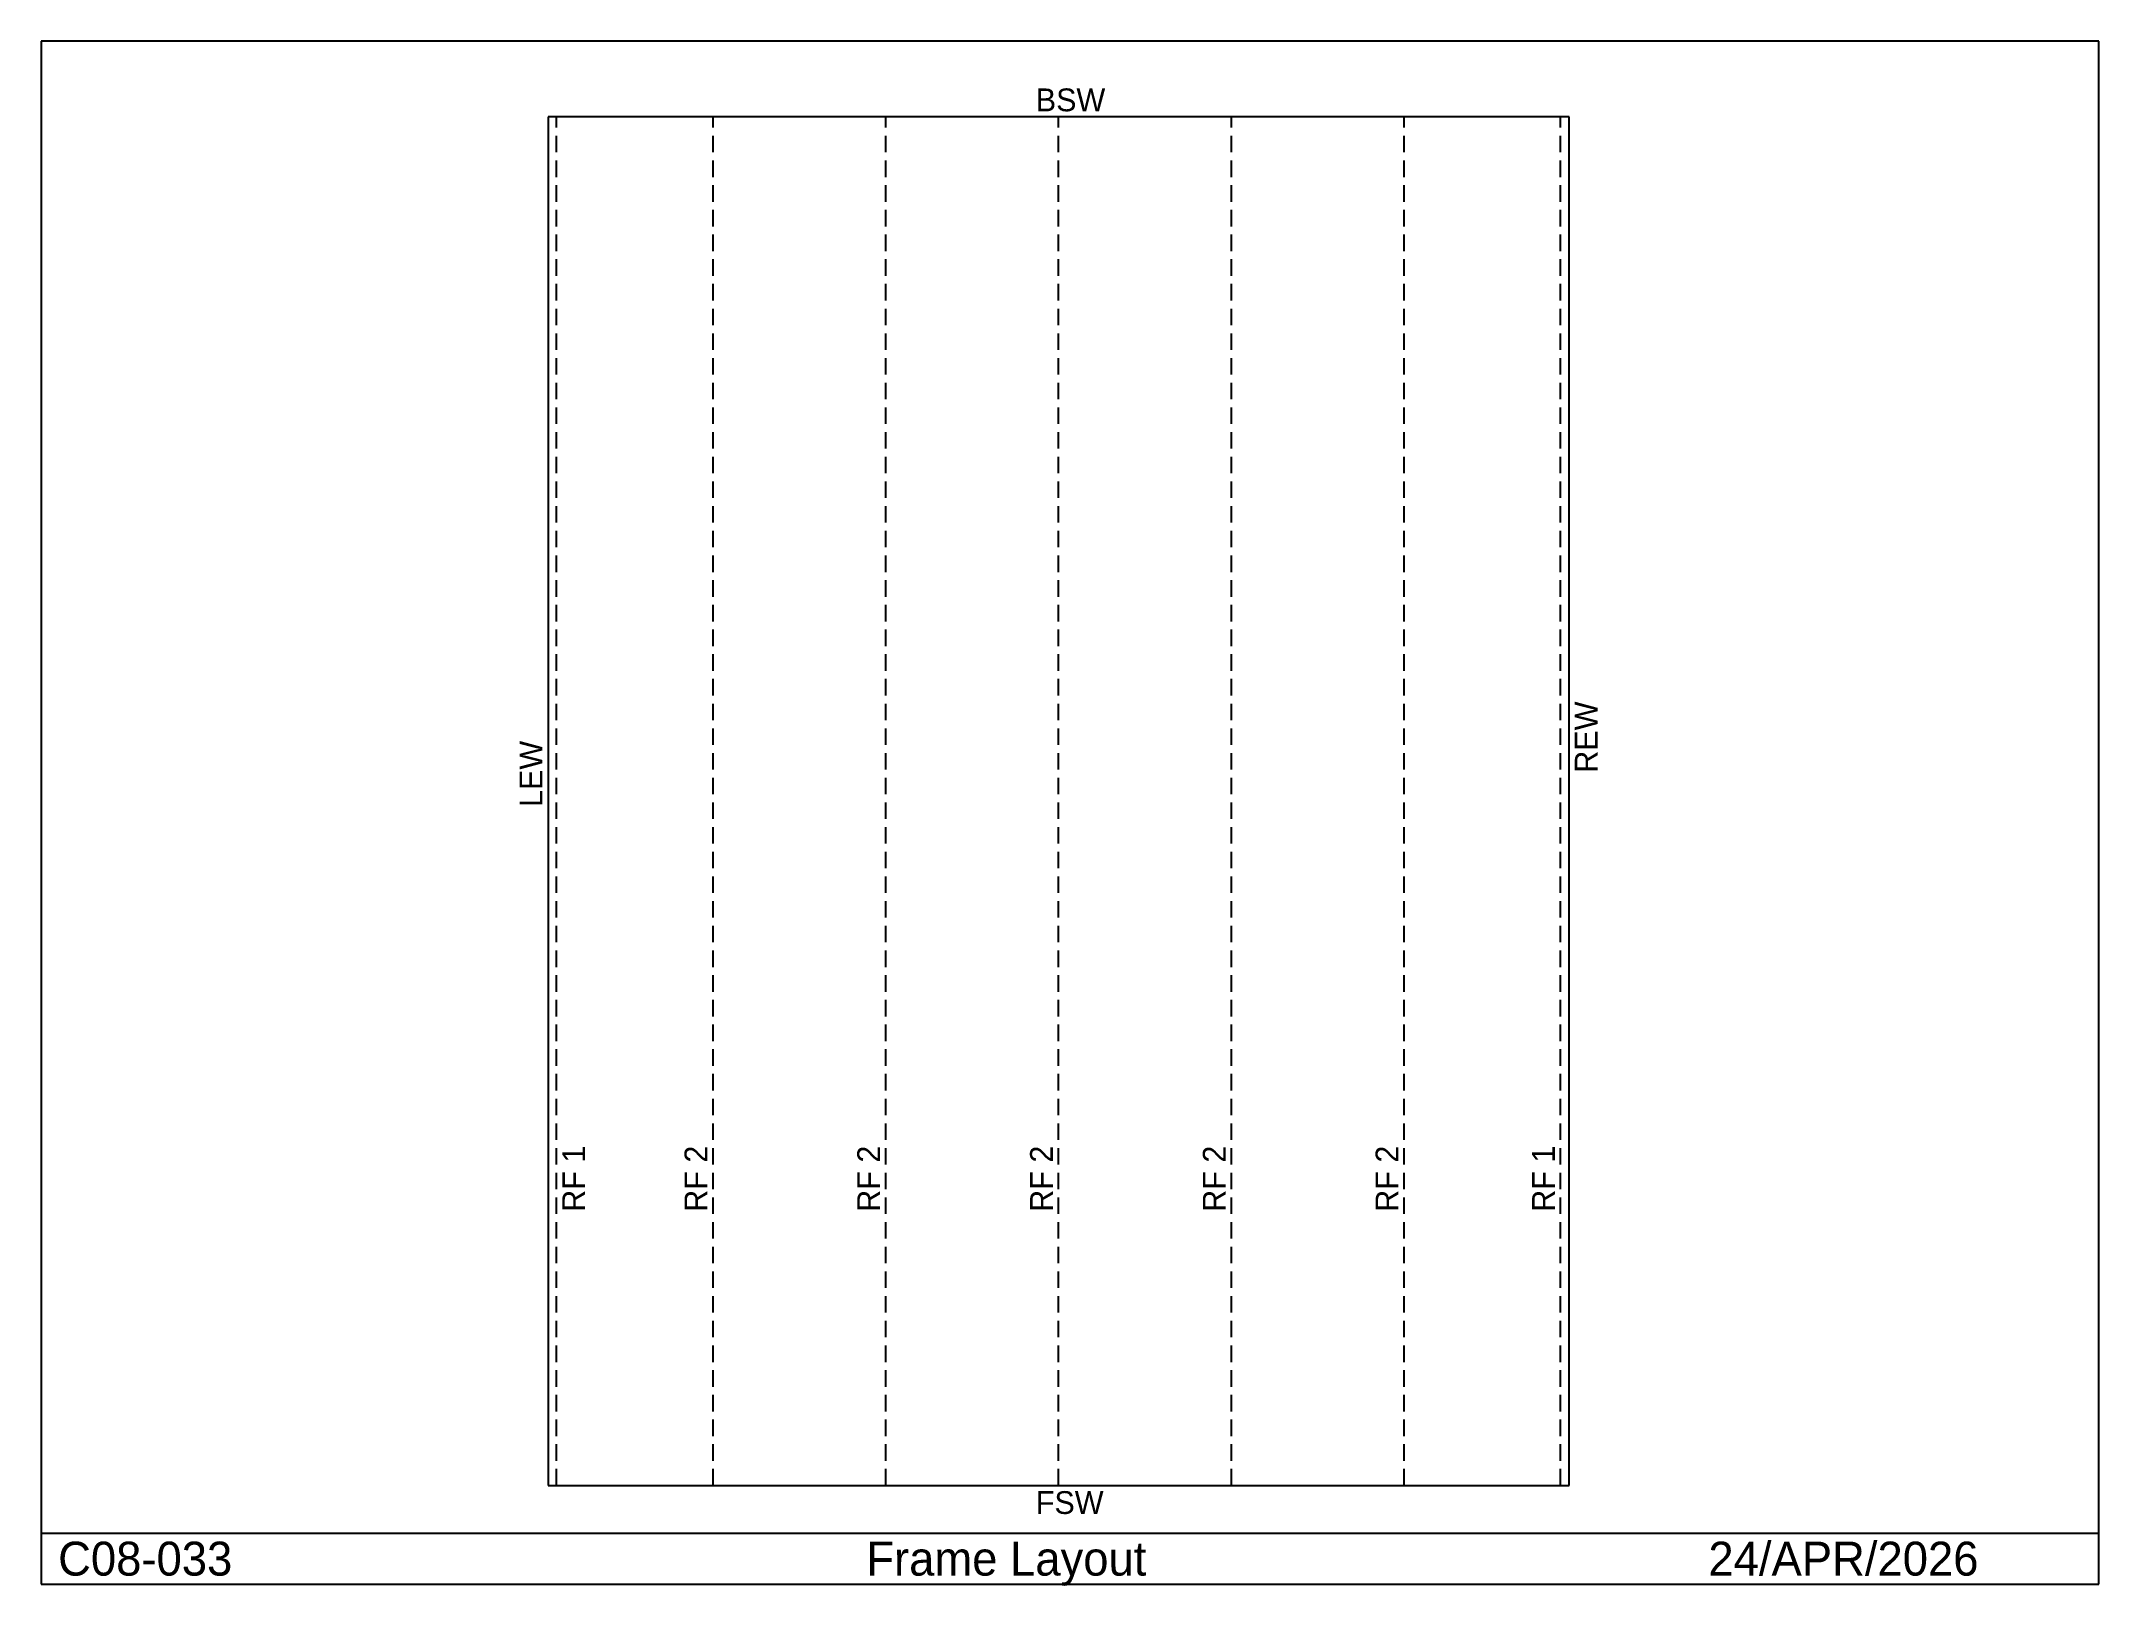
# Model space of a CAD drawing. Extents: x -573871 to 1755394, y -113670 to 1635263.
import ezdxf

# ---------------------------------------------------------------- set-up
doc = ezdxf.new("R2010")
doc.units = 0
doc.linetypes.add('CONTIN', pattern=[0])
doc.linetypes.add('DASHED', pattern=[27951.16, 18634.11, -9317.05])
doc.layers.get('0').update_dxf_attribs({"linetype": 'CONTIN'})
doc.layers.add('13', color=5, linetype='DASHED')
doc.layers.add('2', color=7, linetype='CONTIN')

msp = doc.modelspace()

# ---------------------------------------------------------------- linework, layer by layer
for p, q in [((1755394, 1635262.6), (-573870.8, 1635262.6)), ((-573870.8, 1635262.6), (-573870.8, -111685.9)), ((1755394, -111685.9), (1755394, 1635262.6)), ((-573870.8, -54036.582), (1755394, -54036.582)), ((-573870.8, -111685.9), (1755394, -111685.9))]:
    msp.add_line(p, q)
at = {"layer": '13'}
for p, q in [((9652, 12.7), (9652, 1549387.2)), ((186690, 12.7), (186690, 1549387.2)), ((382270, 12.7), (382270, 1549387.2)), ((577850, 12.7), (577850, 1549387.2)), ((773430, 12.7), (773430, 1549387.2)), ((969010, 12.7), (969010, 1549387.2)), ((1146048, 12.7), (1146048, 1549387.2))]:
    msp.add_line(p, q, dxfattribs=at)
at = {"layer": '2'}
for p, q in [((0, 1549400), (0, 0)), ((1155700, 1549400), (0, 1549400)), ((1155700, 0), (1155700, 1549400)), ((0, 0), (1155700, 0))]:
    msp.add_line(p, q, dxfattribs=at)

# ---------------------------------------------------------------- texts
for s, p in [('C08-033', (-554654.3, -102077.7)), ('Frame Layout', (360164.438, -102077.7)), ('24/APR/2026', (1313416, -102077.7))]:
    msp.add_text(s, height=38432.867).set_placement(p)
for s, p in [('BSW', (552026.688, 1555855.9)), ('FSW', (552026.688, -32279.168))]:
    msp.add_text(s, height=25823.334, dxfattribs=at).set_placement(p)
for s, rotation, p in [('REW', 90, (1187979.1, 806979.188)), ('LEW', -270, (-6455.833, 768244.188)), ('RF 1', 90, (41931.168, 309887.625)), ('RF 2', 90, (180234.172, 309887.625)), ('RF 2', 90, (375814.156, 309887.625)), ('RF 2', 90, (571394.188, 309887.625)), ('RF 2', 90, (766974.188, 309887.625)), ('RF 2', 90, (962554.125, 309887.625)), ('RF 1', 90, (1139592.1, 309887.625))]:
    msp.add_text(s, height=25823.334, rotation=rotation, dxfattribs=at).set_placement(p)

doc.saveas('drawing.dxf')
